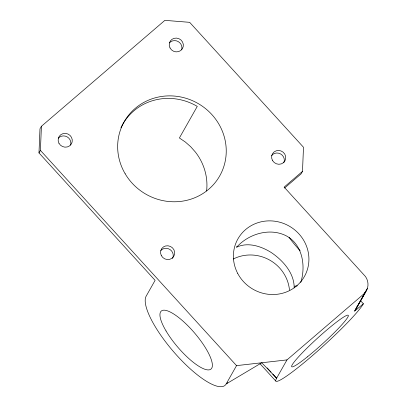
<?xml version="1.0" encoding="UTF-8"?>
<svg xmlns="http://www.w3.org/2000/svg" width="407" height="407" viewBox="0 0 407 407"><rect width="100%" height="100%" fill="white"/><g stroke="black" fill="none" stroke-linecap="round" stroke-linejoin="round"><path stroke-width="0.61" d="M360.495 300.661L363.385 303.77A59.687 5.907 -42.3 0 1 311.06 356.791A59.687 5.907 -42.3 0 1 276.607 378.22L261.757 362.764L226.17 383.949A59.687 17.16 49.4 0 1 177.233 355.84A59.687 17.16 49.4 0 1 146.169 296.143L155.103 280.352L38.98 152.91L39.988 128.805L41.417 126.282L164.886 20.35L189.662 22.334L303.495 147.268L302.493 171.372L301.063 173.896L284.595 188.024M38.98 152.91L40.41 150.381L41.417 126.282M294.18 287.881C294.322 273.107 283.007 260.511 271.367 252.599C261.35 246.306 248.021 241.783 236.676 247.181L236.93 246.433M354.807 310.816L366.748 290.059C368.844 285.76 368.249 280.438 365.501 276.572L284.142 187.113L302.493 171.372M300.768 282.427C305.922 266.249 302.732 244.765 286.513 235.974C270.05 227.32 248.509 233.842 236.676 247.181M356.384 308.379L357.036 306.756M366.748 290.059L363.568 294.185L286.976 359.9L236.538 365.628L226.17 383.949L227.615 382.712M286.976 359.9L276.607 378.22L272.771 374.002M367.399 288.436L354.451 311.279L363.385 303.77M355.52 309.895L365.883 291.575M294.485 286.192L297.354 285.841M267.221 367.918L271.062 372.13M259.987 363.71L275.773 381.038M40.41 150.381L236.538 365.628M300.147 250.722A38.197 10.979 49.4 0 1 289.097 237.383M233.231 259.04A38.197 36.391 29.5 0 1 289.474 290.018M160.806 250.493A7.163 6.822 29.5 0 1 170.05 249.562A7.163 6.822 29.5 0 1 172.583 258.42M169.419 42.872A7.163 6.822 29.5 0 1 178.246 41.59A7.163 6.822 29.5 0 1 181.619 49.842M58.349 138.166A7.163 6.822 29.5 0 1 67.175 136.884A7.163 6.822 29.5 0 1 70.548 145.136M271.555 155.581A7.163 6.822 29.5 0 1 280.677 153.994A7.163 6.822 29.5 0 1 283.857 162.678M206.614 190.959A54.909 52.31 29.5 0 0 195.441 152.111L190.715 146.754L185.333 142.018L179.395 137.978L197.268 106.395A54.909 52.31 29.5 0 0 120.945 127.778M307.285 356.924A38.197 3.78 -42.3 0 0 348.295 315.369A38.197 3.78 -42.3 0 0 304.405 350.692A38.197 3.78 -42.3 0 0 307.285 356.924M237.713 273.438A38.197 36.391 29.5 0 0 303.073 278.673A38.197 36.391 29.5 0 0 272.69 220.986A38.197 36.391 29.5 0 0 237.713 273.438M166.046 330.962A38.197 10.979 49.4 0 0 210.806 369.22A38.197 10.979 49.4 0 0 181.654 319.958A38.197 10.979 49.4 0 0 166.046 330.962M161.314 255.545A7.163 6.822 29.5 0 0 173.56 256.664A7.163 6.822 29.5 0 0 167.989 245.787A7.163 6.822 29.5 0 0 161.314 255.545M170.014 47.934A7.163 6.822 29.5 0 0 182.27 48.916A7.163 6.822 29.5 0 0 176.572 38.1A7.163 6.822 29.5 0 0 170.014 47.934M125.168 173.774A54.909 52.31 29.5 0 0 219.2 176.801A54.909 52.31 29.5 0 0 171.489 95.899A54.909 52.31 29.5 0 0 125.168 173.774M58.944 143.228A7.163 6.822 29.5 0 0 71.2 144.21A7.163 6.822 29.5 0 0 65.507 133.394A7.163 6.822 29.5 0 0 58.944 143.228M272.634 160.699A7.163 6.822 29.5 0 0 284.895 160.953A7.163 6.822 29.5 0 0 278.546 150.468A7.163 6.822 29.5 0 0 272.634 160.699"/></g></svg>
